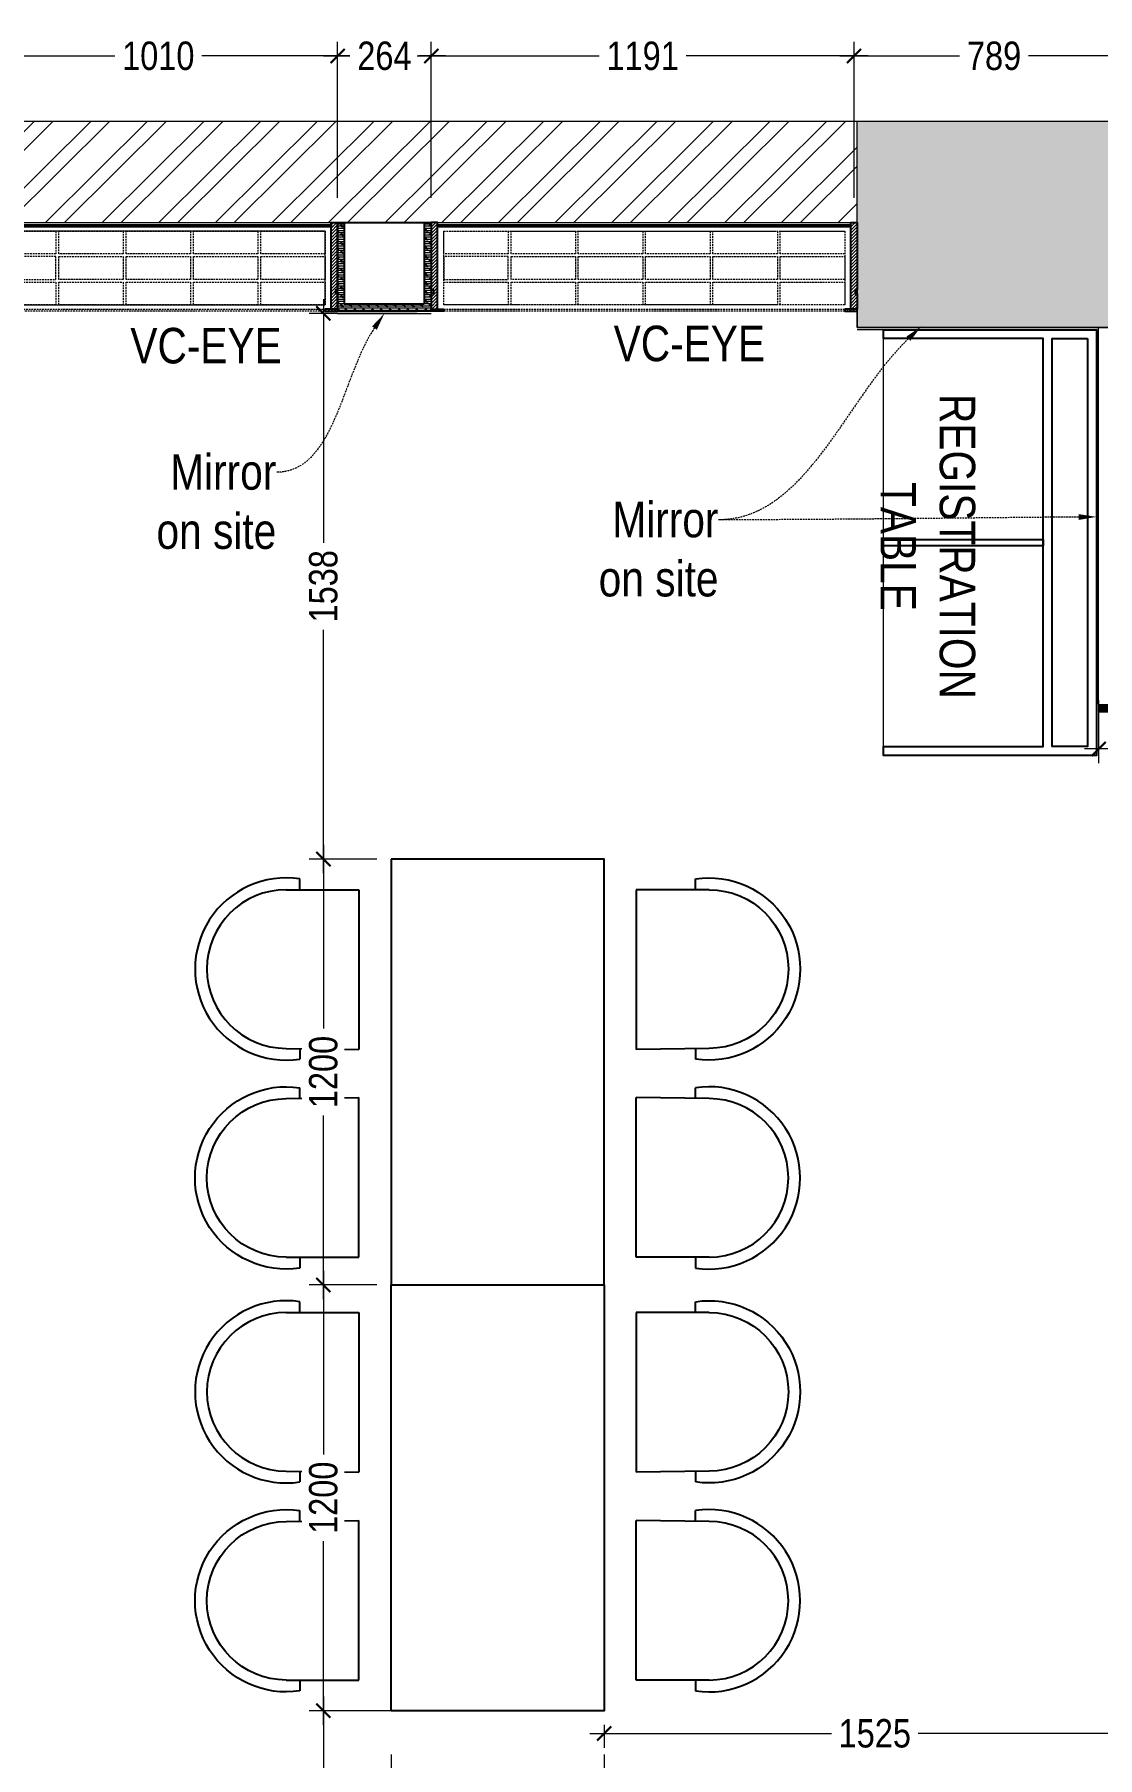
# Model space of a CAD drawing. Header units: millimetres. Extents: x 4444 to 22214, y -867569 to -857440.
# Drawn here: x 15242 to 18237, y -862975 to -858119 of the extents above; entities that cross this region are included whole.
import ezdxf
from ezdxf import colors
from ezdxf.entities.mleader import LeaderData, LeaderLine
from ezdxf.lldxf.tags import DXFTag
from ezdxf.math import Vec2, Vec3

# ---------------------------------------------------------------- set-up
doc = ezdxf.new("R2010")
doc.units = ezdxf.units.MM
doc.header["$LTSCALE"] = 40
doc.header["$PDMODE"] = 3
for name, pattern in [('a_p6_plan_L18$0$HIDDEN', [0.375, 0.25, -0.125]), ('ACAD_ISO03W100', [30, 12, -18]), ('HIDDEN2', [0.1875, 0.125, -0.0625])]:
    doc.linetypes.add(name, pattern=pattern)
for name, color, linetype, lineweight in [('A-WALL-MASY', 1, 'Continuous', 9), ('Column', 243, 'Continuous', 9), ('Column hatch', 8, 'Continuous', 9), ('dimensions', 149, 'Continuous', 5), ('Floor-Unit', 1, 'Continuous', 13), ('IM-ANNO-HATCH', 8, 'Continuous', 5), ('LENS_HATCH', 251, 'Continuous', 5), ('LENS_PARTITION', 21, 'Continuous', 25), ('LENS_TEXT', 31, 'HIDDEN2', 5), ('LN-DIMENSION', 252, 'Continuous', 5), ('LN-ELEVATION-1', 81, 'Continuous', 25), ('LN-ELEVATION-2', 103, 'Continuous', 20), ('LN-ELEVATION-3', 125, 'a_p6_plan_L18$0$HIDDEN', 18), ('LN-ELEVATION-5', 167, 'Continuous', 5), ('LN-HATCH', 251, 'Continuous', 0), ('Mirror', 4, 'Continuous', 15), ('wall hatch', 22, 'Continuous', 9)]:
    doc.layers.add(name, color=color, linetype=linetype, lineweight=lineweight)
doc.layers.add('LK-FLUTTED FINISH', color=20, linetype='Continuous', lineweight=30, true_color=0xff5e29)
doc.styles.get("Standard").update_dxf_attribs({"font": 'ARIALN.TTF'})
tags = doc.linetypes.add('DASHED2', pattern=[0.375, 0.25, -0.125]).pattern_tags.tags
tags[6:7] = [DXFTag(74, 4), DXFTag(75, 0), DXFTag(340, '0'), DXFTag(46, 1.0), DXFTag(50, 0.0), DXFTag(44, 0.0), DXFTag(45, 0.0)]
tags[4:5] = [DXFTag(74, 4), DXFTag(75, 0), DXFTag(340, '0'), DXFTag(46, 1.0), DXFTag(50, 0.0), DXFTag(44, 0.0), DXFTag(45, 0.0)]
doc.dimstyles.new('Working', dxfattribs={"dimscale": 0.8, "dimtxt": 100, "dimasz": 50, "dimexe": 50, "dimexo": 50, "dimgap": 25, "dimtad": 1, "dimdec": 0, "dimtxsty": 'Standard', "dimblk": 'ARCHTICK', "dimcen": 0, "dimdle": 50, "dimclrd": 250, "dimclre": 8, "dimclrt": 7, "dimazin": 3, "dimtfac": 1, "dimtdec": 0, "dimtmove": 1, "dimatfit": 3, "dimfxl": 3, "dimlwd": 5, "dimlwe": 0})
pattern_1 = [(45, (7858054.0837, 3504049.203), (-4.4901280605, 4.4901280605), [])]
pattern_2 = [(45, (7858558.917, 3503823.203), (-4.4901280605, 4.4901280605), [])]

# ---------------------------------------------------------------- blocks, each defined once
blk = doc.blocks.new('awefqwf')
at = {"layer": 'Column hatch'}
h = blk.add_hatch(color=256, dxfattribs=at)
h.dxf.hatch_style = 1
h.paths.add_polyline_path([(-4403, -8989), (-3393, -8989), (-3393, -8439), (-4403, -8439)])
h.paths.add_polyline_path([(-377, -4885), (0, -4885), (0, -4436), (-377, -4436)])
h.paths.add_polyline_path([(-684, -443), (0, -443), (0, 0), (-684, 0)])
h.paths.add_polyline_path([(-4254, -582), (-3474, -582), (-3474, 0), (-4254, 0)])
h.paths.add_polyline_path([(-9029, -617), (-8338, -617), (-8338, 0), (-9029, 0)])
h.paths.add_polyline_path([(-13667, -615), (-12948, -615), (-12948, 0), (-13667, 0)])
h.paths.add_polyline_path([(-13655, -6646), (-13124, -6646), (-13124, -6185), (-13655, -6185)])
at = {"layer": 'wall hatch'}
h = blk.add_hatch(dxfattribs=at)
h.set_pattern_fill('ANSI32', color=256, scale=300, angle=-0.13)
h.set_pattern_definition([(44.87, (-16178221.86, 1096019.62), (-79.36881616, 79.7298001), []), (44.87, (-16178168.82, 1096019.5), (-79.36881616, 79.7298001), [])])
h.paths.add_polyline_path([(-13124, -6636), (-8523, -6636), (-8523, -6455), (-6255, -6455), (-6255, -7141), (-5150, -7141), (-5150, -8989), (-4403, -8989), (-4403, -8776), (-4920, -8776), (-4920, -7019), (-4275, -7019), (-4275, -6225), (-4375, -6225), (-4375, -6911), (-6025, -6911), (-6025, -6225), (-8753, -6225), (-8753, -6406), (-13124, -6406)])
h.paths.add_polyline_path([(-3615, -8439), (-3393, -8439), (-3393, -6225), (-3615, -6225)])
h.paths.add_polyline_path([(-3393, -8989), (0, -8989), (0, -4885), (-230, -4885), (-230, -8759), (-3393, -8759)])
h.paths.add_polyline_path([(-177, -4436), (0, -4436), (0, -443), (-177, -443)])
h.paths.add_polyline_path([(-8338, -286), (-4254, -286), (-4254, 0), (-8338, 0)])
h.paths.add_polyline_path([(-12948, -307), (-9029, -307), (-9029, 0), (-12948, 0)])
h.paths.add_polyline_path([(-3474, -230), (-684, -230), (-684, 0), (-3474, 0)])
at = {"layer": 'A-WALL-MASY'}
for p, q in [((-8338, 0), (-4254, 0)), ((-8338, -286), (-4254, -286))]:
    blk.add_line(p, q, dxfattribs=at)
at = {"layer": 'Column'}
for p, q in [((-4254, -286), (-4254, -582)), ((-4254, -582), (-3474, -582))]:
    blk.add_line(p, q, dxfattribs=at)
blk.add_lwpolyline([(-3474, -582), (-4254, -582), (-4254, 0), (-3474, 0)], close=True, dxfattribs=at)
blk = doc.blocks.new('GHMHHGD')
at = {"layer": 'LENS_PARTITION'}
for p, q in [((204.8, 201), (0, 204.1)), ((0, -204.1), (0, 204.1)), ((166.7, 201.3), (166.7, 231.6)), ((0, -245.9), (0, -147.2)), ((204.8, -245.9), (0, -245.9)), ((166.7, -245.9), (166.7, -276.5))]:
    blk.add_line(p, q, dxfattribs=at)
for radius, start, end in [(256.9, 261.4591, 98.5409), (223.5, 270, 90)]:
    blk.add_arc((204.8, -22.5), radius, start, end, dxfattribs=at)
blk = doc.blocks.new('12MM VC PLAN')
at = {"layer": 'LN-HATCH', "ltscale": 0.5}
h = blk.add_hatch(dxfattribs=at)
h.set_pattern_fill('ANSI31', color=256, scale=2)
h.set_pattern_definition([(45, (3760859.753, 1795248.936), (-4.490128061, 4.490128061), [])])
h.paths.add_polyline_path([(-1200, 250), (-1200, 60), (-1194, 60), (-1194, 50), (-1200, 50), (-1200, 6), (-1182, 6), (-1182, 250)])
h = blk.add_hatch(dxfattribs=at)
h.set_pattern_fill('ANSI31', color=256, scale=2)
h.set_pattern_definition(pattern_1)
h.paths.add_polyline_path([(0, 250), (0, 60), (-6, 60), (-6, 50), (0, 50), (0, 6), (-18, 6), (-18, 250)])
h = blk.add_hatch(dxfattribs=at)
h.set_pattern_fill('ANSI31', color=256, scale=2)
h.set_pattern_definition([(45, (7858047.0837, 3504049.203), (-4.4901280605, 4.4901280605), [])])
h.paths.add_polyline_path([(-1165, 6), (-1165, 0), (-1200, 0), (-1200, 6)])
h = blk.add_hatch(dxfattribs=at)
h.set_pattern_fill('ANSI31', color=256, scale=2)
h.set_pattern_definition(pattern_1)
h.paths.add_polyline_path([(-28, 6), (-28, 0), (0, 0), (0, 6)])
at = {"layer": 'LN-ELEVATION-1', "ltscale": 0.5}
for points in [[(-1200, 250), (-1200, 60), (-1194, 60), (-1194, 50), (-1200, 50), (-1200, 6), (-1182, 6), (-1182, 250)], [(-18, 238), (-1182, 238), (-1182, 244), (-18, 244)], [(0, 250), (0, 60), (-6, 60), (-6, 50), (0, 50), (0, 6), (-18, 6), (-18, 250)], [(-1165, 6), (-1165, 0), (-1200, 0), (-1200, 6)], [(-35, 6), (-35, 0), (0, 0), (0, 6)]]:
    blk.add_lwpolyline(points, close=True, dxfattribs=at)
at = {"layer": 'LN-ELEVATION-3', "ltscale": 0.5}
for p, q in [((-1182, 250), (-18, 250)), ((-1165, 6), (-35, 6)), ((-35, 0), (-1165, 0))]:
    blk.add_line(p, q, dxfattribs=at)
for points in [[(-1165, 226), (-35, 226), (-35, 18), (-1165, 18)], [(-1165, 226), (-983.3, 226), (-983.3, 162), (-1165, 162)], [(-975.3, 226), (-793.7, 226), (-793.7, 162), (-975.3, 162)], [(-785.7, 226), (-604, 226), (-604, 162), (-785.7, 162)], [(-596, 226), (-414.3, 226), (-414.3, 162), (-596, 162)], [(-406.3, 226), (-224.7, 226), (-224.7, 162), (-406.3, 162)], [(-216.7, 226), (-35, 226), (-35, 162), (-216.7, 162)], [(-1165, 90), (-983.3, 90), (-983.3, 154), (-1165, 154)], [(-975.3, 154), (-793.7, 154), (-793.7, 90), (-975.3, 90)], [(-785.7, 154), (-604, 154), (-604, 90), (-785.7, 90)], [(-596, 154), (-414.3, 154), (-414.3, 90), (-596, 90)], [(-406.3, 154), (-224.7, 154), (-224.7, 90), (-406.3, 90)], [(-216.7, 154), (-35, 154), (-35, 90), (-216.7, 90)], [(-1165, 82), (-983.3, 82), (-983.3, 18), (-1165, 18)], [(-975.3, 82), (-793.7, 82), (-793.7, 18), (-975.3, 18)], [(-785.7, 82), (-604, 82), (-604, 18), (-785.7, 18)], [(-596, 82), (-414.3, 82), (-414.3, 18), (-596, 18)], [(-406.3, 82), (-224.7, 82), (-224.7, 18), (-406.3, 18)], [(-216.7, 82), (-35, 82), (-35, 18), (-216.7, 18)]]:
    blk.add_lwpolyline(points, close=True, dxfattribs=at)
blk = doc.blocks.new('1010MM VC PLAN')
at = {"layer": 'LN-HATCH', "ltscale": 0.5}
h = blk.add_hatch(dxfattribs=at)
h.set_pattern_fill('ANSI31', color=256, scale=2)
h.set_pattern_definition([(45, (3761554.586, 1795022.936), (-4.490128061, 4.490128061), [])])
h.paths.add_polyline_path([(-505.2, 24), (-505.2, -166), (-499.2, -166), (-499.2, -176), (-505.2, -176), (-505.2, -220), (-487.2, -220), (-487.2, 24)])
h = blk.add_hatch(dxfattribs=at)
h.set_pattern_fill('ANSI31', color=256, scale=2)
h.set_pattern_definition(pattern_2)
h.paths.add_polyline_path([(504.8, 24), (504.8, -166), (498.8, -166), (498.8, -176), (504.8, -176), (504.8, -220), (486.8, -220), (486.8, 24)])
h = blk.add_hatch(dxfattribs=at)
h.set_pattern_fill('ANSI31', color=256, scale=2)
h.set_pattern_definition([(45, (7858741.917, 3503823.203), (-4.4901280605, 4.4901280605), [])])
h.paths.add_polyline_path([(-470.2, -220), (-470.2, -226), (-505.2, -226), (-505.2, -220)])
h = blk.add_hatch(dxfattribs=at)
h.set_pattern_fill('ANSI31', color=256, scale=2)
h.set_pattern_definition(pattern_2)
h.paths.add_polyline_path([(476.8, -220), (476.8, -226), (511.8, -226), (511.8, -220)])
at = {"layer": 'LN-ELEVATION-1', "ltscale": 0.5}
for points in [[(-505.2, 24), (-505.2, -166), (-499.2, -166), (-499.2, -176), (-505.2, -176), (-505.2, -220), (-487.2, -220), (-487.2, 24)], [(486.8, 12), (-487.2, 12), (-487.2, 18), (486.8, 18)], [(504.8, 24), (504.8, -166), (498.8, -166), (498.8, -176), (504.8, -176), (504.8, -220), (486.8, -220), (486.8, 24)], [(-470.2, -220), (-470.2, -226), (-505.2, -226), (-505.2, -220)], [(469.8, -220), (469.8, -226), (504.8, -226), (504.8, -220)]]:
    blk.add_lwpolyline(points, close=True, dxfattribs=at)
at = {"layer": 'LN-ELEVATION-2', "ltscale": 0.5}
blk.add_lwpolyline([(470.2, 0), (-470.2, 0), (-470.2, -208), (470.2, -208)], close=True, dxfattribs=at)
at = {"layer": 'LN-ELEVATION-3', "ltscale": 0.5}
for p, q in [((-487.2, 24), (486.8, 24)), ((-470.2, -220), (469.8, -220)), ((469.8, -226), (-470.2, -226))]:
    blk.add_line(p, q, dxfattribs=at)
for points in [[(-470.2, 0), (-288.5, 0), (-288.5, -64), (-470.2, -64)], [(-280.5, 0), (-98.8, 0), (-98.8, -64), (-280.5, -64)], [(-90.8, 0), (90.8, 0), (90.8, -64), (-90.8, -64)], [(98.8, 0), (280.5, 0), (280.5, -64), (98.8, -64)], [(288.5, 0), (470.2, 0), (470.2, -64), (288.5, -64)], [(-470.2, -136), (-288.5, -136), (-288.5, -72), (-470.2, -72)], [(-280.5, -72), (-98.8, -72), (-98.8, -136), (-280.5, -136)], [(-90.8, -72), (90.8, -72), (90.8, -136), (-90.8, -136)], [(98.8, -72), (280.5, -72), (280.5, -136), (98.8, -136)], [(288.5, -72), (470.2, -72), (470.2, -136), (288.5, -136)], [(-470.2, -144), (-288.5, -144), (-288.5, -208), (-470.2, -208)], [(-280.5, -144), (-98.8, -144), (-98.8, -208), (-280.5, -208)], [(-90.8, -144), (90.8, -144), (90.8, -208), (-90.8, -208)], [(98.8, -144), (280.5, -144), (280.5, -208), (98.8, -208)], [(288.5, -144), (470.2, -144), (470.2, -208), (288.5, -208)]]:
    blk.add_lwpolyline(points, close=True, dxfattribs=at)
blk = doc.blocks.new('_ArchTick')
at = {"const_width": 0.15}
blk.add_lwpolyline([(-0.5, -0.5), (0.5, 0.5)], dxfattribs=at)
blk = doc.blocks.new('*D118')
at = {"layer": 'Defpoints', "color": 0, "ltscale": 50, "transparency": 16777216}
for p in [(16095.9, -858179.5), (15085.9, -858649.1), (16095.9, -858649.1)]:
    blk.add_point(p, dxfattribs=at)
at = {"layer": 'dimensions', "color": 8, "linetype": 'DASHED2', "lineweight": 0, "ltscale": 50, "transparency": 16777216}
for p, q in [((15085.9, -858579.5), (15085.9, -858139.5)), ((16095.9, -858579.5), (16095.9, -858139.5))]:
    blk.add_line(p, q, dxfattribs=at)
at = {"layer": 'dimensions', "color": 250, "linetype": 'DASHED2', "lineweight": 5, "ltscale": 50, "transparency": 16777216}
for p, q in [((15045.9, -858179.5), (15476.1, -858179.5)), ((16135.9, -858179.5), (15705.6, -858179.5))]:
    blk.add_line(p, q, dxfattribs=at)
at = {"layer": 'dimensions', "color": 250, "lineweight": 5, "ltscale": 50, "transparency": 16777216, "xscale": 40, "yscale": 40, "zscale": 40, "rotation": 180}
blk.add_blockref('_ArchTick', (15085.9, -858179.5), dxfattribs=at)
at = {"layer": 'dimensions', "color": 250, "lineweight": 5, "ltscale": 50, "transparency": 16777216, "xscale": 40, "yscale": 40, "zscale": 40}
blk.add_blockref('_ArchTick', (16095.9, -858179.5), dxfattribs=at)
at = {"layer": 'dimensions', "color": 7, "ltscale": 50, "transparency": 16777216, "insert": (15590.9, -858179.5), "char_height": 80, "attachment_point": 5, "bg_fill": 3, "box_fill_scale": 1.25, "bg_fill_color": 9, "bg_fill_true_color": 13158600, "bg_fill_transparency": 0}
blk.add_mtext('\\A1;1010', dxfattribs=at)
blk = doc.blocks.new('*D119')
at = {"layer": 'Defpoints', "color": 0, "ltscale": 50, "transparency": 16777216}
for p in [(16359.9, -858179.5), (16095.9, -858649.1), (16359.9, -858649.1)]:
    blk.add_point(p, dxfattribs=at)
at = {"layer": 'dimensions', "color": 8, "linetype": 'DASHED2', "lineweight": 0, "ltscale": 50, "transparency": 16777216}
for p, q in [((16095.9, -858579.5), (16095.9, -858139.5)), ((16359.9, -858579.5), (16359.9, -858139.5))]:
    blk.add_line(p, q, dxfattribs=at)
at = {"layer": 'dimensions', "color": 250, "linetype": 'DASHED2', "lineweight": 5, "ltscale": 50, "transparency": 16777216}
for p, q in [((16055.9, -858179.5), (16135, -858179.5)), ((16399.9, -858179.5), (16320.8, -858179.5))]:
    blk.add_line(p, q, dxfattribs=at)
at = {"layer": 'dimensions', "color": 250, "lineweight": 5, "ltscale": 50, "transparency": 16777216, "xscale": 40, "yscale": 40, "zscale": 40, "rotation": 180}
blk.add_blockref('_ArchTick', (16095.9, -858179.5), dxfattribs=at)
at = {"layer": 'dimensions', "color": 250, "lineweight": 5, "ltscale": 50, "transparency": 16777216, "xscale": 40, "yscale": 40, "zscale": 40}
blk.add_blockref('_ArchTick', (16359.9, -858179.5), dxfattribs=at)
at = {"layer": 'dimensions', "color": 7, "ltscale": 50, "transparency": 16777216, "insert": (16227.9, -858179.5), "char_height": 80, "attachment_point": 5, "bg_fill": 3, "box_fill_scale": 1.25, "bg_fill_color": 9, "bg_fill_true_color": 13158600, "bg_fill_transparency": 0}
blk.add_mtext('\\A1;264', dxfattribs=at)
blk = doc.blocks.new('*D120')
at = {"layer": 'Defpoints', "color": 0, "ltscale": 50, "transparency": 16777216}
for p in [(17550.9, -858179.5), (16359.9, -858649.1), (17550.9, -858649.1)]:
    blk.add_point(p, dxfattribs=at)
at = {"layer": 'dimensions', "color": 8, "linetype": 'DASHED2', "lineweight": 0, "ltscale": 50, "transparency": 16777216}
for p, q in [((16359.9, -858579.5), (16359.9, -858139.5)), ((17550.9, -858579.5), (17550.9, -858139.5))]:
    blk.add_line(p, q, dxfattribs=at)
at = {"layer": 'dimensions', "color": 250, "linetype": 'DASHED2', "lineweight": 5, "ltscale": 50, "transparency": 16777216}
for p, q in [((16319.9, -858179.5), (16846.8, -858179.5)), ((17590.9, -858179.5), (17063.9, -858179.5))]:
    blk.add_line(p, q, dxfattribs=at)
at = {"layer": 'dimensions', "color": 250, "lineweight": 5, "ltscale": 50, "transparency": 16777216, "xscale": 40, "yscale": 40, "zscale": 40, "rotation": 180}
blk.add_blockref('_ArchTick', (16359.9, -858179.5), dxfattribs=at)
at = {"layer": 'dimensions', "color": 250, "lineweight": 5, "ltscale": 50, "transparency": 16777216, "xscale": 40, "yscale": 40, "zscale": 40}
blk.add_blockref('_ArchTick', (17550.9, -858179.5), dxfattribs=at)
at = {"layer": 'dimensions', "color": 7, "ltscale": 50, "transparency": 16777216, "insert": (16955.4, -858179.5), "char_height": 80, "attachment_point": 5, "bg_fill": 3, "box_fill_scale": 1.25, "bg_fill_color": 9, "bg_fill_true_color": 13158600, "bg_fill_transparency": 0}
blk.add_mtext('\\A1;1191', dxfattribs=at)
blk = doc.blocks.new('*D121')
at = {"layer": 'Defpoints', "color": 0, "ltscale": 50, "transparency": 16777216}
for p in [(18339.9, -858179.5), (18339.9, -858593.1), (17550.9, -858649.1)]:
    blk.add_point(p, dxfattribs=at)
at = {"layer": 'dimensions', "color": 8, "linetype": 'DASHED2', "lineweight": 0, "ltscale": 50, "transparency": 16777216}
for p, q in [((17550.9, -858579.5), (17550.9, -858139.5)), ((18339.9, -858553.1), (18339.9, -858139.5))]:
    blk.add_line(p, q, dxfattribs=at)
at = {"layer": 'dimensions', "color": 250, "linetype": 'DASHED2', "lineweight": 5, "ltscale": 50, "transparency": 16777216}
for p, q in [((17510.9, -858179.5), (17853.1, -858179.5)), ((18379.9, -858179.5), (18037.7, -858179.5))]:
    blk.add_line(p, q, dxfattribs=at)
at = {"layer": 'dimensions', "color": 250, "lineweight": 5, "ltscale": 50, "transparency": 16777216, "xscale": 40, "yscale": 40, "zscale": 40, "rotation": 180}
blk.add_blockref('_ArchTick', (17550.9, -858179.5), dxfattribs=at)
at = {"layer": 'dimensions', "color": 250, "lineweight": 5, "ltscale": 50, "transparency": 16777216, "xscale": 40, "yscale": 40, "zscale": 40}
blk.add_blockref('_ArchTick', (18339.9, -858179.5), dxfattribs=at)
at = {"layer": 'dimensions', "color": 7, "ltscale": 50, "transparency": 16777216, "insert": (17945.4, -858179.5), "char_height": 80, "attachment_point": 5, "bg_fill": 3, "box_fill_scale": 1.25, "bg_fill_color": 9, "bg_fill_true_color": 13158600, "bg_fill_transparency": 0}
blk.add_mtext('\\A1;789', dxfattribs=at)
blk = doc.blocks.new('*D31')
at = {"layer": 'Defpoints', "color": 0, "ltscale": 50, "transparency": 16777216}
for p in [(18339.9, -859849.1), (18239.9, -859955.1), (18239.9, -860132.7)]:
    blk.add_point(p, dxfattribs=at)
at = {"layer": 'dimensions', "color": 8, "linetype": 'DASHED2', "lineweight": 0, "ltscale": 50, "transparency": 16777216}
for p, q in [((18339.9, -859889.1), (18339.9, -860172.7)), ((18239.9, -859995.1), (18239.9, -860172.7))]:
    blk.add_line(p, q, dxfattribs=at)
at = {"layer": 'dimensions', "color": 250, "linetype": 'DASHED2', "lineweight": 5, "ltscale": 50, "transparency": 16777216}
for p, q in [((18379.9, -860132.7), (18199.9, -860132.7)), ((18289.9, -860132.7), (18347.6, -860325.3)), ((18347.6, -860325.3), (18387.6, -860325.3))]:
    blk.add_line(p, q, dxfattribs=at)
at = {"layer": 'dimensions', "color": 250, "lineweight": 5, "ltscale": 50, "transparency": 16777216, "xscale": 40, "yscale": 40, "zscale": 40, "rotation": 180}
blk.add_blockref('_ArchTick', (18239.9, -860132.7), dxfattribs=at)
at = {"layer": 'dimensions', "color": 250, "lineweight": 5, "ltscale": 50, "transparency": 16777216, "xscale": 40, "yscale": 40, "zscale": 40}
blk.add_blockref('_ArchTick', (18339.9, -860132.7), dxfattribs=at)
at = {"layer": 'dimensions', "color": 7, "ltscale": 50, "transparency": 16777216, "insert": (18476.9, -860325.3), "char_height": 80, "attachment_point": 5, "bg_fill": 3, "box_fill_scale": 1.25, "bg_fill_color": 9, "bg_fill_true_color": 13158600, "bg_fill_transparency": 0}
blk.add_mtext('\\A1;100', dxfattribs=at)
blk = doc.blocks.new('*D62')
at = {"layer": 'Defpoints', "color": 0, "ltscale": 50, "transparency": 16777216}
for p in [(16246.9, -862843.1), (14657.1, -863133.1), (16246.9, -863366.5)]:
    blk.add_point(p, dxfattribs=at)
at = {"layer": 'dimensions', "color": 8, "linetype": 'DASHED2', "lineweight": 0, "ltscale": 50, "transparency": 16777216}
for p, q in [((16246.9, -862966.5), (16246.9, -863406.5)), ((14657.1, -863173.1), (14657.1, -863406.5))]:
    blk.add_line(p, q, dxfattribs=at)
at = {"layer": 'dimensions', "color": 250, "linetype": 'DASHED2', "lineweight": 5, "ltscale": 50, "transparency": 16777216}
for p, q in [((14617.1, -863366.5), (15337.2, -863366.5)), ((16286.9, -863366.5), (15566.8, -863366.5))]:
    blk.add_line(p, q, dxfattribs=at)
at = {"layer": 'dimensions', "color": 250, "lineweight": 5, "ltscale": 50, "transparency": 16777216, "xscale": 40, "yscale": 40, "zscale": 40, "rotation": 180}
blk.add_blockref('_ArchTick', (14657.1, -863366.5), dxfattribs=at)
at = {"layer": 'dimensions', "color": 250, "lineweight": 5, "ltscale": 50, "transparency": 16777216, "xscale": 40, "yscale": 40, "zscale": 40}
blk.add_blockref('_ArchTick', (16246.9, -863366.5), dxfattribs=at)
at = {"layer": 'dimensions', "color": 7, "ltscale": 50, "transparency": 16777216, "insert": (15452, -863366.5), "char_height": 80, "attachment_point": 5, "bg_fill": 3, "box_fill_scale": 1.25, "bg_fill_color": 9, "bg_fill_true_color": 13158600, "bg_fill_transparency": 0}
blk.add_mtext('\\A1;1590', dxfattribs=at)
blk = doc.blocks.new('*D63')
at = {"layer": 'Defpoints', "color": 0, "ltscale": 50, "transparency": 16777216}
for p in [(16246.9, -862843.1), (16846.9, -862843.1), (16846.9, -863366.5)]:
    blk.add_point(p, dxfattribs=at)
at = {"layer": 'dimensions', "color": 8, "linetype": 'DASHED2', "lineweight": 0, "ltscale": 50, "transparency": 16777216}
for p, q in [((16246.9, -862966.5), (16246.9, -863406.5)), ((16846.9, -862966.5), (16846.9, -863406.5))]:
    blk.add_line(p, q, dxfattribs=at)
at = {"layer": 'dimensions', "color": 250, "linetype": 'DASHED2', "lineweight": 5, "ltscale": 50, "transparency": 16777216}
for p, q in [((16206.9, -863366.5), (16454.3, -863366.5)), ((16886.9, -863366.5), (16639.4, -863366.5))]:
    blk.add_line(p, q, dxfattribs=at)
at = {"layer": 'dimensions', "color": 250, "lineweight": 5, "ltscale": 50, "transparency": 16777216, "xscale": 40, "yscale": 40, "zscale": 40, "rotation": 180}
blk.add_blockref('_ArchTick', (16246.9, -863366.5), dxfattribs=at)
at = {"layer": 'dimensions', "color": 250, "lineweight": 5, "ltscale": 50, "transparency": 16777216, "xscale": 40, "yscale": 40, "zscale": 40}
blk.add_blockref('_ArchTick', (16846.9, -863366.5), dxfattribs=at)
at = {"layer": 'dimensions', "color": 7, "ltscale": 50, "transparency": 16777216, "insert": (16546.9, -863366.5), "char_height": 80, "attachment_point": 5, "bg_fill": 3, "box_fill_scale": 1.25, "bg_fill_color": 9, "bg_fill_true_color": 13158600, "bg_fill_transparency": 0}
blk.add_mtext('\\A1;600', dxfattribs=at)
blk = doc.blocks.new('*D64')
at = {"layer": 'Defpoints', "color": 0, "ltscale": 50, "transparency": 16777216}
for p in [(18371.9, -862276.6), (16846.9, -862843.1), (18371.9, -862907.4)]:
    blk.add_point(p, dxfattribs=at)
at = {"layer": 'dimensions', "color": 8, "linetype": 'DASHED2', "lineweight": 0, "ltscale": 50, "transparency": 16777216}
for p, q in [((18371.9, -862507.4), (18371.9, -862947.4)), ((16846.9, -862883.1), (16846.9, -862947.4))]:
    blk.add_line(p, q, dxfattribs=at)
at = {"layer": 'dimensions', "color": 250, "linetype": 'DASHED2', "lineweight": 5, "ltscale": 50, "transparency": 16777216}
for p, q in [((16806.9, -862907.4), (17494.3, -862907.4)), ((18411.9, -862907.4), (17724.5, -862907.4))]:
    blk.add_line(p, q, dxfattribs=at)
at = {"layer": 'dimensions', "color": 250, "lineweight": 5, "ltscale": 50, "transparency": 16777216, "xscale": 40, "yscale": 40, "zscale": 40, "rotation": 180}
blk.add_blockref('_ArchTick', (16846.9, -862907.4), dxfattribs=at)
at = {"layer": 'dimensions', "color": 250, "lineweight": 5, "ltscale": 50, "transparency": 16777216, "xscale": 40, "yscale": 40, "zscale": 40}
blk.add_blockref('_ArchTick', (18371.9, -862907.4), dxfattribs=at)
at = {"layer": 'dimensions', "color": 7, "ltscale": 50, "transparency": 16777216, "insert": (17609.4, -862907.4), "char_height": 80, "attachment_point": 5, "bg_fill": 3, "box_fill_scale": 1.25, "bg_fill_color": 9, "bg_fill_true_color": 13158600, "bg_fill_transparency": 0}
blk.add_mtext('\\A1;1525', dxfattribs=at)
blk = doc.blocks.new('*D81')
at = {"layer": 'Defpoints', "color": 0, "ltscale": 50, "transparency": 16777216}
for p in [(16056, -862843.1), (16584.2, -862843.1), (16584.2, -863496.4, 0)]:
    blk.add_point(p, dxfattribs=at)
at = {"layer": 'dimensions', "color": 250, "linetype": 'DASHED2', "lineweight": 5, "ltscale": 50, "transparency": 16777216}
for p, q in [((16056, -862803.1), (16056, -863077.1)), ((16056, -863536.4), (16056, -863262.3))]:
    blk.add_line(p, q, dxfattribs=at)
at = {"layer": 'dimensions', "color": 8, "linetype": 'DASHED2', "lineweight": 0, "ltscale": 50, "transparency": 16777216}
for p, q in [((16456, -862843.1), (16016, -862843.1)), ((16456, -863496.4), (16016, -863496.4))]:
    blk.add_line(p, q, dxfattribs=at)
at = {"layer": 'dimensions', "color": 250, "lineweight": 5, "ltscale": 50, "transparency": 16777216, "xscale": 40, "yscale": 40, "zscale": 40}
for p, rotation in [((16056, -862843.1), 90), ((16056, -863496.4), 270)]:
    blk.add_blockref('_ArchTick', p, dxfattribs=dict(at, rotation=rotation))
at = {"layer": 'dimensions', "color": 7, "ltscale": 50, "transparency": 16777216, "insert": (16056, -863169.7), "char_height": 80, "attachment_point": 5, "rotation": 90, "bg_fill": 3, "box_fill_scale": 1.25, "bg_fill_color": 9, "bg_fill_true_color": 13158600, "bg_fill_transparency": 0}
blk.add_mtext('\\A1;653', dxfattribs=at)
blk = doc.blocks.new('*D82')
at = {"layer": 'Defpoints', "color": 0, "ltscale": 50, "transparency": 16777216}
for p in [(16056, -861643.1), (16246.9, -861643.1), (16584.2, -862843.1)]:
    blk.add_point(p, dxfattribs=at)
at = {"layer": 'dimensions', "color": 250, "linetype": 'DASHED2', "lineweight": 5, "ltscale": 50, "transparency": 16777216}
for p, q in [((16056, -861603.1), (16056, -862128.3)), ((16056, -862883.1), (16056, -862357.8))]:
    blk.add_line(p, q, dxfattribs=at)
at = {"layer": 'dimensions', "color": 8, "linetype": 'DASHED2', "lineweight": 0, "ltscale": 50, "transparency": 16777216}
for p, q in [((16206.9, -861643.1), (16016, -861643.1)), ((16456, -862843.1), (16016, -862843.1))]:
    blk.add_line(p, q, dxfattribs=at)
at = {"layer": 'dimensions', "color": 250, "lineweight": 5, "ltscale": 50, "transparency": 16777216, "xscale": 40, "yscale": 40, "zscale": 40}
for p, rotation in [((16056, -861643.1), 90), ((16056, -862843.1), 270)]:
    blk.add_blockref('_ArchTick', p, dxfattribs=dict(at, rotation=rotation))
at = {"layer": 'dimensions', "color": 7, "ltscale": 50, "transparency": 16777216, "insert": (16056, -862243.1), "char_height": 80, "attachment_point": 5, "rotation": 90, "bg_fill": 3, "box_fill_scale": 1.25, "bg_fill_color": 9, "bg_fill_true_color": 13158600, "bg_fill_transparency": 0}
blk.add_mtext('\\A1;1200', dxfattribs=at)
blk = doc.blocks.new('*D83')
at = {"layer": 'Defpoints', "color": 0, "ltscale": 50, "transparency": 16777216}
for p in [(16056, -860443.1), (16246.9, -860443.1), (16246.9, -861643.1)]:
    blk.add_point(p, dxfattribs=at)
at = {"layer": 'dimensions', "color": 250, "linetype": 'DASHED2', "lineweight": 5, "ltscale": 50, "transparency": 16777216}
for p, q in [((16056, -860403.1), (16056, -860928.3)), ((16056, -861683.1), (16056, -861157.8))]:
    blk.add_line(p, q, dxfattribs=at)
at = {"layer": 'dimensions', "color": 8, "linetype": 'DASHED2', "lineweight": 0, "ltscale": 50, "transparency": 16777216}
for p, q in [((16206.9, -860443.1), (16016, -860443.1)), ((16206.9, -861643.1), (16016, -861643.1))]:
    blk.add_line(p, q, dxfattribs=at)
at = {"layer": 'dimensions', "color": 250, "lineweight": 5, "ltscale": 50, "transparency": 16777216, "xscale": 40, "yscale": 40, "zscale": 40}
for p, rotation in [((16056, -860443.1), 90), ((16056, -861643.1), 270)]:
    blk.add_blockref('_ArchTick', p, dxfattribs=dict(at, rotation=rotation))
at = {"layer": 'dimensions', "color": 7, "ltscale": 50, "transparency": 16777216, "insert": (16056, -861043.1), "char_height": 80, "attachment_point": 5, "rotation": 90, "bg_fill": 3, "box_fill_scale": 1.25, "bg_fill_color": 9, "bg_fill_true_color": 13158600, "bg_fill_transparency": 0}
blk.add_mtext('\\A1;1200', dxfattribs=at)
blk = doc.blocks.new('*D84')
at = {"layer": 'Defpoints', "color": 0, "ltscale": 50, "transparency": 16777216}
for p in [(16056, -858905.1), (16359.9, -858905.1), (16246.9, -860443.1)]:
    blk.add_point(p, dxfattribs=at)
at = {"layer": 'dimensions', "color": 250, "linetype": 'DASHED2', "lineweight": 5, "ltscale": 50, "transparency": 16777216}
for p, q in [((16056, -858865.1), (16056, -859559.1)), ((16056, -860483.1), (16056, -859789))]:
    blk.add_line(p, q, dxfattribs=at)
at = {"layer": 'dimensions', "color": 8, "linetype": 'DASHED2', "lineweight": 0, "ltscale": 50, "transparency": 16777216}
for p, q in [((16319.9, -858905.1), (16016, -858905.1)), ((16206.9, -860443.1), (16016, -860443.1))]:
    blk.add_line(p, q, dxfattribs=at)
at = {"layer": 'dimensions', "color": 250, "lineweight": 5, "ltscale": 50, "transparency": 16777216, "xscale": 40, "yscale": 40, "zscale": 40}
for p, rotation in [((16056, -858905.1), 90), ((16056, -860443.1), 270)]:
    blk.add_blockref('_ArchTick', p, dxfattribs=dict(at, rotation=rotation))
at = {"layer": 'dimensions', "color": 7, "ltscale": 50, "transparency": 16777216, "insert": (16056, -859674.1), "char_height": 80, "attachment_point": 5, "rotation": 90, "bg_fill": 3, "box_fill_scale": 1.25, "bg_fill_color": 9, "bg_fill_true_color": 13158600, "bg_fill_transparency": 0}
blk.add_mtext('\\A1;1538', dxfattribs=at)
blk = doc.blocks.new('R-Table-1200')
at = {"layer": 'LN-DIMENSION', "ltscale": 0.5}
blk.add_lwpolyline([(-9, -600), (-575, -600), (-575, -150), (-9, -150)], close=True, dxfattribs=at)
at = {"layer": 'LN-ELEVATION-1'}
blk.add_lwpolyline([(-575, -600), (-600, -600), (-600, 0), (600, 0), (600, -600), (575, -600), (575, -150), (-575, -150)], close=True, dxfattribs=at)
at = {"layer": 'LN-ELEVATION-1', "ltscale": 0.5}
for points in [[(-575, -25), (575, -25), (575, -125), (-575, -125)], [(-9, -150), (9, -150), (9, -600), (-9, -600)]]:
    blk.add_lwpolyline(points, close=True, dxfattribs=at)
at = {"layer": 'LN-ELEVATION-5', "ltscale": 0.5}
blk.add_lwpolyline([(575, -600), (-575, -600)], dxfattribs=at)

msp = doc.modelspace()

# ---------------------------------------------------------------- hatches: boundary and pattern name
at = {"layer": 'IM-ANNO-HATCH'}
h = msp.add_hatch(dxfattribs=at)
h.set_pattern_fill('CORK', color=256, scale=50)
h.set_pattern_definition([(360, (-830.501, -17495.9834), (1e-15, 6.25), []), (135, (-827.376, -17499.108), (-12.49999998, -12.49999998), [8.8388348, -8.8388348]), (135, (-825.814, -17499.108), (-12.49999998, -12.49999998), [8.8388348, -8.8388348]), (135, (-824.251, -17499.108), (-12.49999998, -12.49999998), [8.8388348, -8.8388348])])
h.paths.add_polyline_path([(16115.9, -858879.1), (16115.9, -858649.1), (16095.9, -858649.1), (16095.9, -858839.1), (16095.9, -858899.1), (16359.9, -858899.1), (16359.9, -858893.1), (16359.9, -858849.1), (16359.9, -858649.1), (16339.9, -858649.1), (16339.9, -858879.1)])

# ---------------------------------------------------------------- linework, layer by layer
at = {"layer": 'LENS_PARTITION'}
for points in [[(16359.9, -858899.1), (16095.9, -858899.1), (16095.9, -858649.1), (16359.9, -858649.1)], [(16339.9, -858879.1), (16115.9, -858879.1), (16115.9, -858649.1), (16339.9, -858649.1)], [(16246.9, -860443.1), (16246.9, -861643.1), (16846.9, -861643.1), (16846.9, -860443.1)], [(16246.9, -862843.1), (16246.9, -861643.1), (16846.9, -861643.1), (16846.9, -862843.1)]]:
    msp.add_lwpolyline(points, close=True, dxfattribs=at)
at = {"layer": 'Mirror', "lineweight": 0}
for points in [[(16095.9, -858899.1), (16359.9, -858899.1)], [(16095.9, -858905.1), (16359.9, -858905.1)]]:
    msp.add_lwpolyline(points, dxfattribs=at)

# ---------------------------------------------------------------- block references
for p, rotation in [((16156.2, -860775.4), 179.9999999999999), ((16156.2, -861967), 180)]:
    msp.add_blockref('GHMHHGD', p, dxfattribs=dict(rotation=rotation))
at = {"xscale": -1, "rotation": 180}
for p in [(16937.6, -860775.4), (16937.6, -861967)]:
    msp.add_blockref('GHMHHGD', p, dxfattribs=at)
at = {"xscale": -1}
for p in [(16156.2, -861319.1), (16156.2, -862510.8)]:
    msp.add_blockref('GHMHHGD', p, dxfattribs=at)
for p in [(16937.6, -861319.1), (16937.6, -862510.8)]:
    msp.add_blockref('GHMHHGD', p)
at = {"layer": 'dimensions', "color": 3, "ltscale": 50, "true_color": 0x15f609}
msp.add_blockref('awefqwf', (21813.9, -858363.1), dxfattribs=at)
at = {"layer": 'Floor-Unit'}
msp.add_blockref('1010MM VC PLAN', (15591.1, -858673.1), dxfattribs=at)
at = {"layer": 'Floor-Unit', "ltscale": 0.5}
msp.add_blockref('12MM VC PLAN', (17559.9, -858899.1), dxfattribs=at)

# ---------------------------------------------------------------- texts
at = {"layer": 'LENS_TEXT', "linetype": 'Continuous', "ltscale": 3, "char_height": 100, "width": 271.785, "attachment_point": 5}
for insert in [(15648.1, -858996.6, 0), (17009.7, -858990.4, 0)]:
    msp.add_mtext('\\pxql;VC-EYE', dxfattribs=dict(at, insert=insert))
at = {"layer": 'LENS_TEXT', "linetype": 'Continuous', "ltscale": 3, "insert": (17758.9, -859561.8), "char_height": 100, "width": 1005.323, "attachment_point": 5, "rotation": 270}
msp.add_mtext('\\pxqc;REGISTRATION\\PTABLE ', dxfattribs=at)

# ---------------------------------------------------------------- leaders
at = {"layer": 'LENS_TEXT', "linetype": 'Continuous', "ltscale": 3}
ml = msp.add_multileader_mtext('Standard', dxfattribs=at)
ml.set_content('{\\C256;Mirror on site}', color=1)
ml.set_leader_properties(color=256, linetype='ByLayer', lineweight=-1)
ml.build(insert=Vec2(0, 0))
ml.multileader.update_dxf_attribs({"leader_type": 2, "dogleg_length": 0.36, "arrow_head_size": 50})
ctx = ml.context
ctx.base_point, ctx.char_height, ctx.arrow_head_size, ctx.landing_gap_size, ctx.plane_origin = Vec3(15594.4, -859352.7), 100, 50, 0.09, Vec3(16567.5, -858687.2)
ctx.text_align_type = 2
notes = []
notes.append((ctx, [(0, (1, 1, 0), (15923.9, -859352.7), (-1, 0), 0.36, [(1, [(16227.9, -858905.1)], 0, [])])]))
ctx.mtext.insert, ctx.mtext.width, ctx.mtext.defined_height, ctx.mtext.alignment, ctx.mtext.flow_direction = Vec3(15923.4, -859301.9), 443.351, 258.1, 3, 5
ml = msp.add_multileader_mtext('Standard', dxfattribs=at)
ml.set_content('{\\C256;Mirror on site}', color=1)
ml.set_leader_properties(color=256, linetype='ByLayer', lineweight=-1)
ml.build(insert=Vec2(0, 0))
ml.multileader.update_dxf_attribs({"leader_type": 2, "dogleg_length": 0.36, "arrow_head_size": 50})
ctx = ml.context
ctx.base_point, ctx.char_height, ctx.arrow_head_size, ctx.landing_gap_size, ctx.plane_origin = Vec3(16840.1, -859486.8), 100, 50, 0.09, Vec3(18296, -858729.9)
ctx.text_align_type = 2
notes.append((ctx, [(0, (1, 1, 0), (17169.6, -859486.8), (-1, 0), 0.36, [(1, [(17740.3, -858941.8)], 0, []), (0, [(18233.9, -859478.6)], 0, [])])]))
ctx.mtext.insert, ctx.mtext.width, ctx.mtext.alignment, ctx.mtext.flow_direction = Vec3(17169.1, -859436), 375.972, 3, 5
for ctx, leaders in notes:
    for number, flags, end, landing, length, lines in leaders:
        leader = LeaderData()
        leader.index, (leader.has_last_leader_line, leader.has_dogleg_vector, leader.attachment_direction) = number, flags
        leader.last_leader_point, leader.dogleg_vector, leader.dogleg_length = Vec3(end), Vec3(landing), length
        for number, points, colour, breaks in lines:
            line = LeaderLine()
            line.index, line.vertices, line.color, line.breaks = number, Vec3.list(points), colors.encode_raw_color(colour), breaks
            leader.lines.append(line)
        ctx.leaders.append(leader)

# ---------------------------------------------------------------- next in the draw order: dimensions: what is measured, and where the dimension line sits
at = {"layer": 'dimensions', "color": 3, "ltscale": 50, "true_color": 0x15f609}
for base, p1, p2, picture, middle in [((16095.9, -858179.5), (15085.9, -858649.1), (16095.9, -858649.1), '*D118', (15590.9, -858179.5)), ((18239.9, -860132.7), (18339.9, -859849.1), (18239.9, -859955.1), '*D31', (18407.6, -860325.3)), ((16246.9, -863366.5), (14657.1, -863133.1), (16246.9, -862843.1), '*D62', (15452, -863366.5))]:
    dim = msp.add_linear_dim(base=base, p1=p1, p2=p2, dimstyle='Working', override={"dimfxl": 500, "dimfxlon": 1, "dimtfill": 1, "dimarcsym": 1}, dxfattribs=at)
    dim.commit()
    dim.dimension.update_dxf_attribs({"geometry": picture, "text_midpoint": middle})

# ---------------------------------------------------------------- next in the draw order: linework, layer by layer
at = {"layer": 'LENS_HATCH', "color": 3, "ltscale": 50, "true_color": 0x15f609}
msp.add_lwpolyline([(18239.9, -860006.1), (18239.9, -858945.1), (17559.9, -858945.1)], dxfattribs=at)
at = {"layer": 'LK-FLUTTED FINISH', "linetype": 'ACAD_ISO03W100', "ltscale": 0.05, "const_width": 25}
msp.add_lwpolyline([(18239.9, -860018.1), (19889.9, -860018.1), (19889.9, -860756.1)], dxfattribs=at)
at = {"layer": 'Mirror', "lineweight": 0}
msp.add_lwpolyline([(18233.9, -860006.1), (18233.9, -858951.1), (17559.9, -858951.1)], dxfattribs=at)

# ---------------------------------------------------------------- next in the draw order: block references
at = {"layer": 'Floor-Unit', "rotation": 270}
msp.add_blockref('R-Table-1200', (18233.9, -859551.1), dxfattribs=at)

# ---------------------------------------------------------------- next in the draw order: dimensions: what is measured, and where the dimension line sits
at = {"layer": 'dimensions', "color": 3, "ltscale": 50, "true_color": 0x15f609}
for base, p1, p2, picture, middle in [((16359.9, -858179.5), (16095.9, -858649.1), (16359.9, -858649.1), '*D119', (16227.9, -858179.5)), ((16846.9, -863366.5), (16246.9, -862843.1), (16846.9, -862843.1), '*D63', (16546.9, -863366.5))]:
    dim = msp.add_linear_dim(base=base, p1=p1, p2=p2, dimstyle='Working', override={"dimfxl": 500, "dimfxlon": 1, "dimtfill": 1, "dimarcsym": 1}, dxfattribs=at)
    dim.commit()
    dim.dimension.update_dxf_attribs({"geometry": picture, "text_midpoint": middle})

# ---------------------------------------------------------------- next in the draw order: dimensions: what is measured, and where the dimension line sits
for base, p1, p2, picture, middle in [((17550.9, -858179.5), (16359.9, -858649.1), (17550.9, -858649.1), '*D120', (16955.4, -858179.5)), ((18371.9, -862907.4), (16846.9, -862843.1), (18371.9, -862276.6), '*D64', (17609.4, -862907.4))]:
    dim = msp.add_linear_dim(base=base, p1=p1, p2=p2, dimstyle='Working', override={"dimfxl": 500, "dimfxlon": 1, "dimtfill": 1, "dimarcsym": 1}, dxfattribs=at)
    dim.commit()
    dim.dimension.update_dxf_attribs({"geometry": picture, "text_midpoint": middle})
dim = msp.add_linear_dim(base=(16056, -862843.1), p1=(16584.2, -863496.4, 0), p2=(16584.2, -862843.1), angle=90, dimstyle='Working', override={"dimfxl": 500, "dimfxlon": 1, "dimtfill": 1, "dimarcsym": 1}, dxfattribs=at)
dim.commit()
dim.dimension.update_dxf_attribs({"geometry": '*D81', "text_midpoint": (16056, -863169.7)})

# ---------------------------------------------------------------- next in the draw order: dimensions: what is measured, and where the dimension line sits
dim = msp.add_linear_dim(base=(18339.9, -858179.5), p1=(17550.9, -858649.1), p2=(18339.9, -858593.1), dimstyle='Working', override={"dimfxl": 500, "dimfxlon": 1, "dimtfill": 1, "dimarcsym": 1}, dxfattribs=at)
dim.commit()
dim.dimension.update_dxf_attribs({"geometry": '*D121', "text_midpoint": (17945.4, -858179.5)})
dim = msp.add_linear_dim(base=(16056, -861643.1), p1=(16584.2, -862843.1), p2=(16246.9, -861643.1), angle=90, dimstyle='Working', override={"dimfxl": 500, "dimfxlon": 1, "dimtfill": 1, "dimarcsym": 1}, dxfattribs=at)
dim.commit()
dim.dimension.update_dxf_attribs({"geometry": '*D82', "text_midpoint": (16056, -862243.1)})

# ---------------------------------------------------------------- next in the draw order: dimensions: what is measured, and where the dimension line sits
dim = msp.add_linear_dim(base=(16056, -860443.1), p1=(16246.9, -861643.1), p2=(16246.9, -860443.1), angle=90, dimstyle='Working', override={"dimfxl": 500, "dimfxlon": 1, "dimtfill": 1, "dimarcsym": 1}, dxfattribs=at)
dim.commit()
dim.dimension.update_dxf_attribs({"geometry": '*D83', "text_midpoint": (16056, -861043.1)})

# ---------------------------------------------------------------- next in the draw order: dimensions: what is measured, and where the dimension line sits
dim = msp.add_linear_dim(base=(16056, -858905.1), p1=(16246.9, -860443.1), p2=(16359.9, -858905.1), angle=90, dimstyle='Working', override={"dimfxl": 500, "dimfxlon": 1, "dimtfill": 1, "dimarcsym": 1}, dxfattribs=at)
dim.commit()
dim.dimension.update_dxf_attribs({"geometry": '*D84', "text_midpoint": (16056, -859674.1)})

doc.saveas('drawing.dxf')
